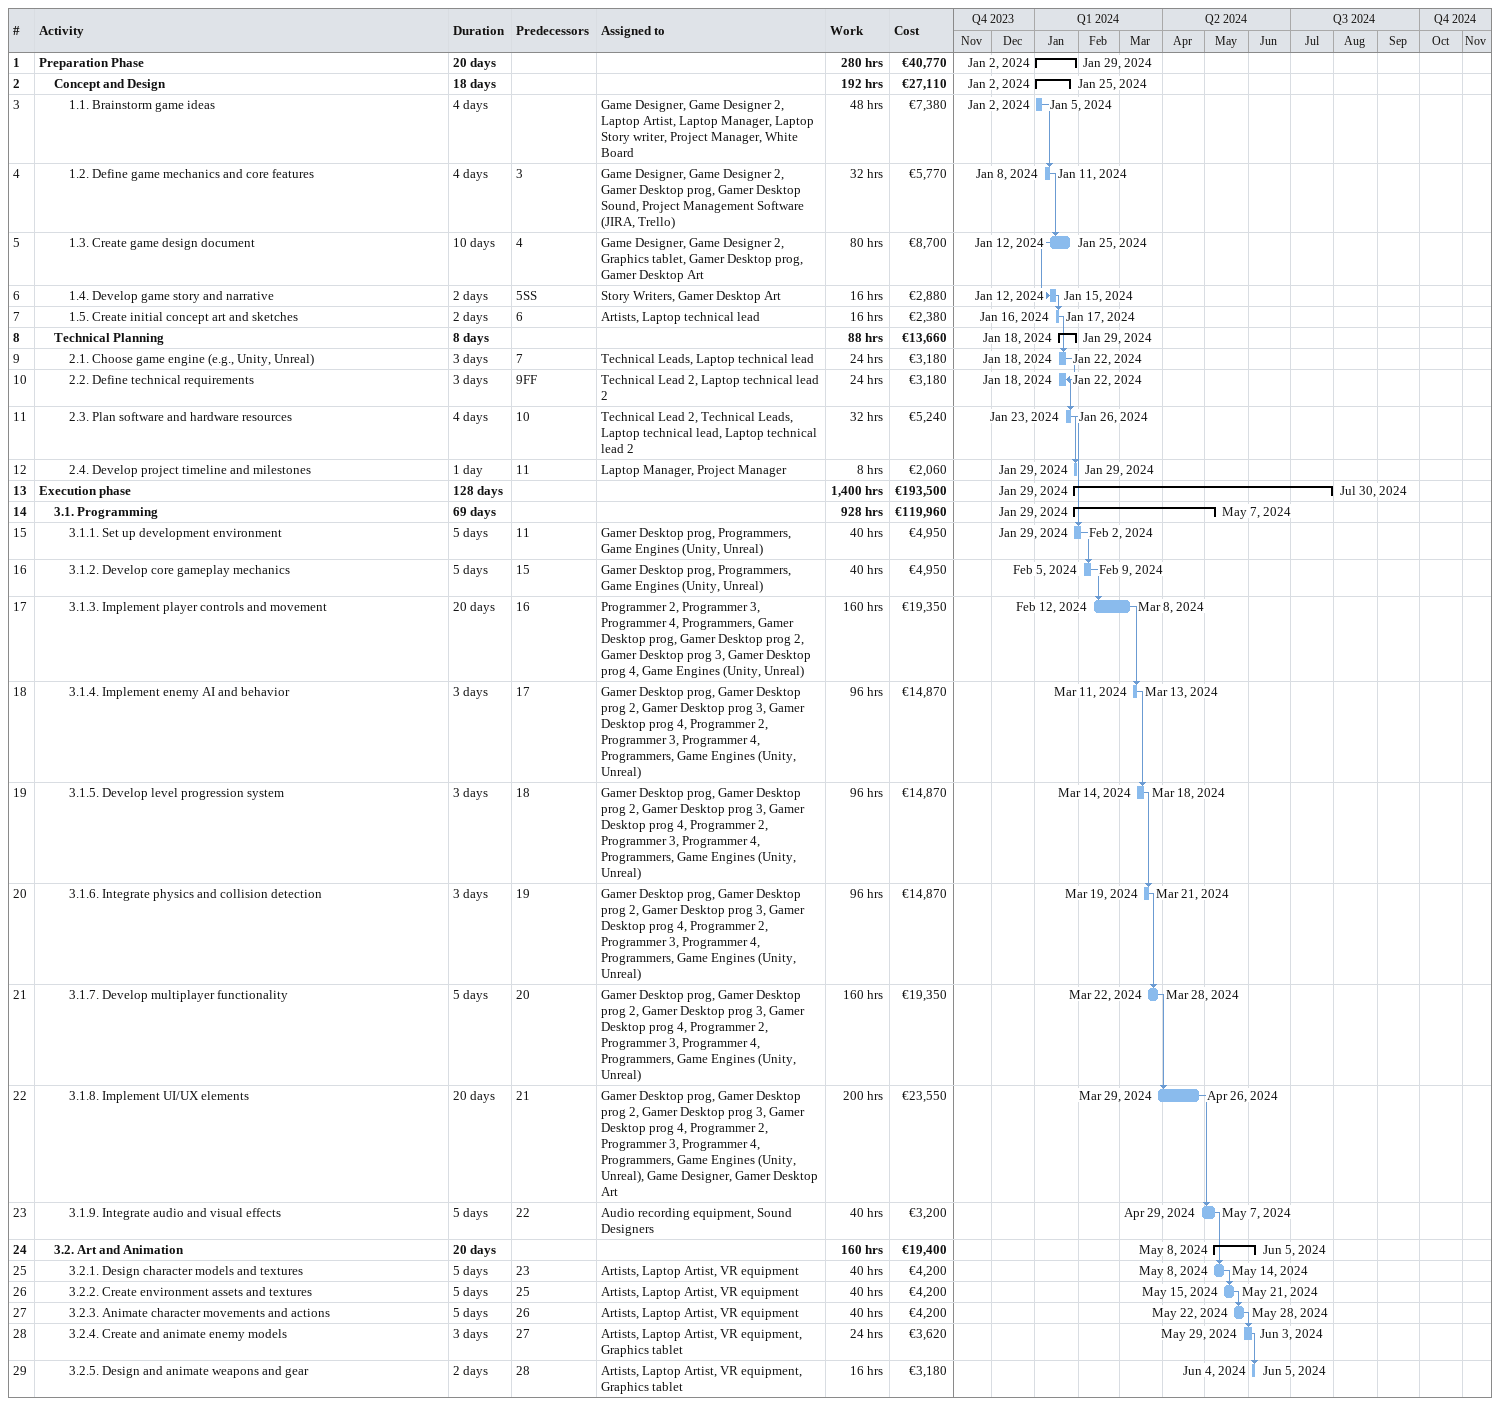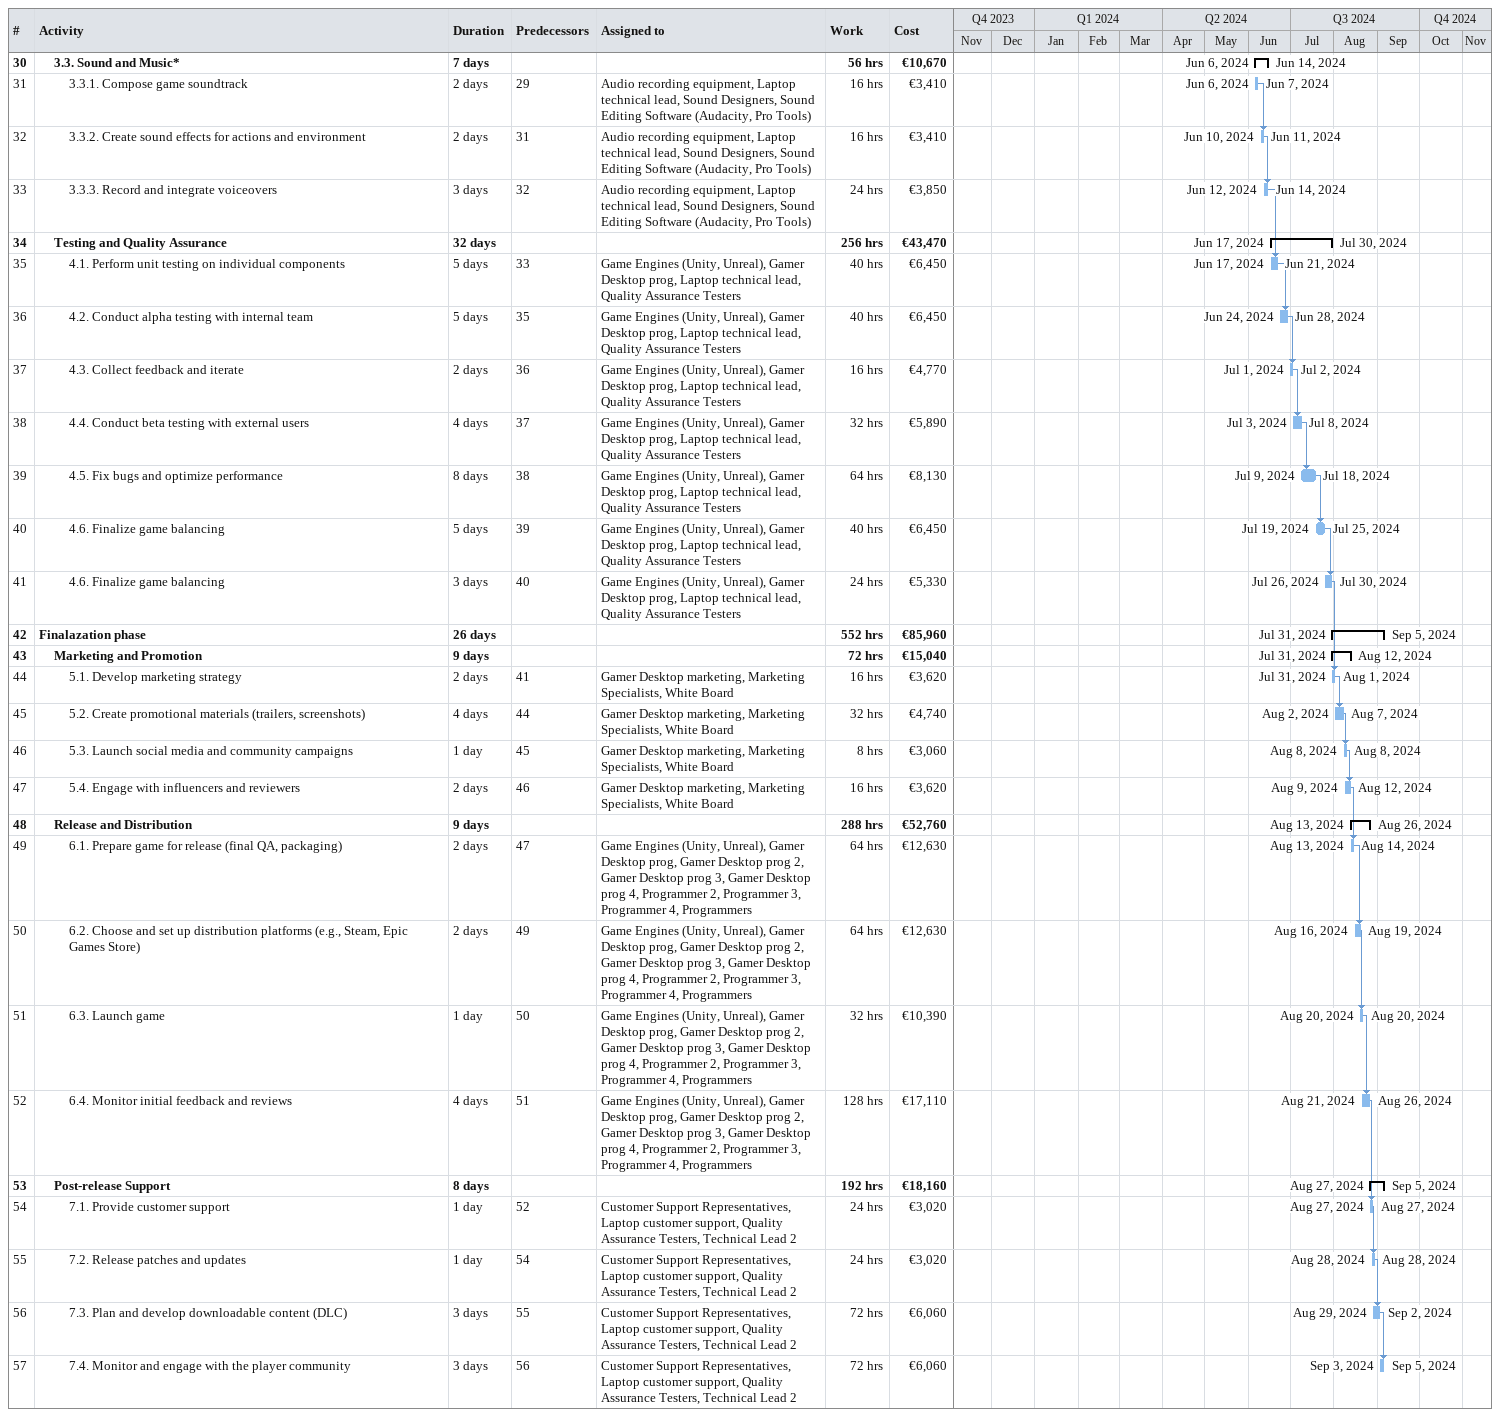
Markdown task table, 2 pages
| ID | Level | Task | Duration | Start | Finish | Predecessors | Resources | Work (h) | Cost (€) |
|---|---|---|---|---|---|---|---|---|---|
| 1 | 1 | **Preparation Phase** | 20d | 2024-01-02 | 2024-01-29 |  |  | 280 | 40770 |
| 2 | 2 | **Concept and Design** | 18d | 2024-01-02 | 2024-01-25 |  |  | 192 | 27110 |
| 3 | 3 | 1.1. Brainstorm game ideas | 4d | 2024-01-02 | 2024-01-05 |  | Game Designer, Game Designer 2, Laptop Artist, Laptop Manager, Laptop Story writer, Project Manager, White Board | 48 | 7380 |
| 4 | 3 | 1.2. Define game mechanics and core features | 4d | 2024-01-08 | 2024-01-11 | 3 | Game Designer, Game Designer 2, Gamer Desktop prog, Gamer Desktop Sound, Project Management Software (JIRA, Trello) | 32 | 5770 |
| 5 | 3 | 1.3. Create game design document | 10d | 2024-01-12 | 2024-01-25 | 4 | Game Designer, Game Designer 2, Graphics tablet, Gamer Desktop prog, Gamer Desktop Art | 80 | 8700 |
| 6 | 3 | 1.4. Develop game story and narrative | 2d | 2024-01-12 | 2024-01-15 | 5SS | Story Writers, Gamer Desktop Art | 16 | 2880 |
| 7 | 3 | 1.5. Create initial concept art and sketches | 2d | 2024-01-16 | 2024-01-17 | 6 | Artists, Laptop technical lead | 16 | 2380 |
| 8 | 2 | **Technical Planning** | 8d | 2024-01-18 | 2024-01-29 |  |  | 88 | 13660 |
| 9 | 3 | 2.1. Choose game engine (e.g., Unity, Unreal) | 3d | 2024-01-18 | 2024-01-22 | 7 | Technical Leads, Laptop technical lead | 24 | 3180 |
| 10 | 3 | 2.2. Define technical requirements | 3d | 2024-01-18 | 2024-01-22 | 9FF | Technical Lead 2, Laptop technical lead 2 | 24 | 3180 |
| 11 | 3 | 2.3. Plan software and hardware resources | 4d | 2024-01-23 | 2024-01-26 | 10 | Technical Lead 2, Technical Leads, Laptop technical lead, Laptop technical lead 2 | 32 | 5240 |
| 12 | 3 | 2.4. Develop project timeline and milestones | 1d | 2024-01-29 | 2024-01-29 | 11 | Laptop Manager, Project Manager | 8 | 2060 |
| 13 | 1 | **Execution phase** | 128d | 2024-01-29 | 2024-07-30 |  |  | 1400 | 193500 |
| 14 | 2 | **3.1. Programming** | 69d | 2024-01-29 | 2024-05-07 |  |  | 928 | 119960 |
| 15 | 3 | 3.1.1. Set up development environment | 5d | 2024-01-29 | 2024-02-02 | 11 | Gamer Desktop prog, Programmers, Game Engines (Unity, Unreal) | 40 | 4950 |
| 16 | 3 | 3.1.2. Develop core gameplay mechanics | 5d | 2024-02-05 | 2024-02-09 | 15 | Gamer Desktop prog, Programmers, Game Engines (Unity, Unreal) | 40 | 4950 |
| 17 | 3 | 3.1.3. Implement player controls and movement | 20d | 2024-02-12 | 2024-03-08 | 16 | Programmer 2, Programmer 3, Programmer 4, Programmers, Gamer Desktop prog, Gamer Desktop prog 2, Gamer Desktop prog 3, Gamer Desktop prog 4, Game Engines (Unity, Unreal) | 160 | 19350 |
| 18 | 3 | 3.1.4. Implement enemy AI and behavior | 3d | 2024-03-11 | 2024-03-13 | 17 | Gamer Desktop prog, Gamer Desktop prog 2, Gamer Desktop prog 3, Gamer Desktop prog 4, Programmer 2, Programmer 3, Programmer 4, Programmers, Game Engines (Unity, Unreal) | 96 | 14870 |
| 19 | 3 | 3.1.5. Develop level progression system | 3d | 2024-03-14 | 2024-03-18 | 18 | Gamer Desktop prog, Gamer Desktop prog 2, Gamer Desktop prog 3, Gamer Desktop prog 4, Programmer 2, Programmer 3, Programmer 4, Programmers, Game Engines (Unity, Unreal) | 96 | 14870 |
| 20 | 3 | 3.1.6. Integrate physics and collision detection | 3d | 2024-03-19 | 2024-03-21 | 19 | Gamer Desktop prog, Gamer Desktop prog 2, Gamer Desktop prog 3, Gamer Desktop prog 4, Programmer 2, Programmer 3, Programmer 4, Programmers, Game Engines (Unity, Unreal) | 96 | 14870 |
| 21 | 3 | 3.1.7. Develop multiplayer functionality | 5d | 2024-03-22 | 2024-03-28 | 20 | Gamer Desktop prog, Gamer Desktop prog 2, Gamer Desktop prog 3, Gamer Desktop prog 4, Programmer 2, Programmer 3, Programmer 4, Programmers, Game Engines (Unity, Unreal) | 160 | 19350 |
| 22 | 3 | 3.1.8. Implement UI/UX elements | 20d | 2024-03-29 | 2024-04-26 | 21 | Gamer Desktop prog, Gamer Desktop prog 2, Gamer Desktop prog 3, Gamer Desktop prog 4, Programmer 2, Programmer 3, Programmer 4, Programmers, Game Engines (Unity, Unreal), Game Designer, Gamer Desktop Art | 200 | 23550 |
| 23 | 3 | 3.1.9. Integrate audio and visual effects | 5d | 2024-04-29 | 2024-05-07 | 22 | Audio recording equipment, Sound Designers | 40 | 3200 |
| 24 | 2 | **3.2. Art and Animation** | 20d | 2024-05-08 | 2024-06-05 |  |  | 160 | 19400 |
| 25 | 3 | 3.2.1. Design character models and textures | 5d | 2024-05-08 | 2024-05-14 | 23 | Artists, Laptop Artist, VR equipment | 40 | 4200 |
| 26 | 3 | 3.2.2. Create environment assets and textures | 5d | 2024-05-15 | 2024-05-21 | 25 | Artists, Laptop Artist, VR equipment | 40 | 4200 |
| 27 | 3 | 3.2.3. Animate character movements and actions | 5d | 2024-05-22 | 2024-05-28 | 26 | Artists, Laptop Artist, VR equipment | 40 | 4200 |
| 28 | 3 | 3.2.4. Create and animate enemy models | 3d | 2024-05-29 | 2024-06-03 | 27 | Artists, Laptop Artist, VR equipment, Graphics tablet | 24 | 3620 |
| 29 | 3 | 3.2.5. Design and animate weapons and gear | 2d | 2024-06-04 | 2024-06-05 | 28 | Artists, Laptop Artist, VR equipment, Graphics tablet | 16 | 3180 |
| 30 | 2 | **3.3. Sound and Music*** | 7d | 2024-06-06 | 2024-06-14 |  |  | 56 | 10670 |
| 31 | 3 | 3.3.1. Compose game soundtrack | 2d | 2024-06-06 | 2024-06-07 | 29 | Audio recording equipment, Laptop technical lead, Sound Designers, Sound Editing Software (Audacity, Pro Tools) | 16 | 3410 |
| 32 | 3 | 3.3.2. Create sound effects for actions and environment | 2d | 2024-06-10 | 2024-06-11 | 31 | Audio recording equipment, Laptop technical lead, Sound Designers, Sound Editing Software (Audacity, Pro Tools) | 16 | 3410 |
| 33 | 3 | 3.3.3. Record and integrate voiceovers | 3d | 2024-06-12 | 2024-06-14 | 32 | Audio recording equipment, Laptop technical lead, Sound Designers, Sound Editing Software (Audacity, Pro Tools) | 24 | 3850 |
| 34 | 2 | **Testing and Quality Assurance** | 32d | 2024-06-17 | 2024-07-30 |  |  | 256 | 43470 |
| 35 | 3 | 4.1. Perform unit testing on individual components | 5d | 2024-06-17 | 2024-06-21 | 33 | Game Engines (Unity, Unreal), Gamer Desktop prog, Laptop technical lead, Quality Assurance Testers | 40 | 6450 |
| 36 | 3 | 4.2. Conduct alpha testing with internal team | 5d | 2024-06-24 | 2024-06-28 | 35 | Game Engines (Unity, Unreal), Gamer Desktop prog, Laptop technical lead, Quality Assurance Testers | 40 | 6450 |
| 37 | 3 | 4.3. Collect feedback and iterate | 2d | 2024-07-01 | 2024-07-02 | 36 | Game Engines (Unity, Unreal), Gamer Desktop prog, Laptop technical lead, Quality Assurance Testers | 16 | 4770 |
| 38 | 3 | 4.4. Conduct beta testing with external users | 4d | 2024-07-03 | 2024-07-08 | 37 | Game Engines (Unity, Unreal), Gamer Desktop prog, Laptop technical lead, Quality Assurance Testers | 32 | 5890 |
| 39 | 3 | 4.5. Fix bugs and optimize performance | 8d | 2024-07-09 | 2024-07-18 | 38 | Game Engines (Unity, Unreal), Gamer Desktop prog, Laptop technical lead, Quality Assurance Testers | 64 | 8130 |
| 40 | 3 | 4.6. Finalize game balancing | 5d | 2024-07-19 | 2024-07-25 | 39 | Game Engines (Unity, Unreal), Gamer Desktop prog, Laptop technical lead, Quality Assurance Testers | 40 | 6450 |
| 41 | 3 | 4.6. Finalize game balancing | 3d | 2024-07-26 | 2024-07-30 | 40 | Game Engines (Unity, Unreal), Gamer Desktop prog, Laptop technical lead, Quality Assurance Testers | 24 | 5330 |
| 42 | 1 | **Finalazation phase** | 26d | 2024-07-31 | 2024-09-05 |  |  | 552 | 85960 |
| 43 | 2 | **Marketing and Promotion** | 9d | 2024-07-31 | 2024-08-12 |  |  | 72 | 15040 |
| 44 | 3 | 5.1. Develop marketing strategy | 2d | 2024-07-31 | 2024-08-01 | 41 | Gamer Desktop marketing, Marketing Specialists, White Board | 16 | 3620 |
| 45 | 3 | 5.2. Create promotional materials (trailers, screenshots) | 4d | 2024-08-02 | 2024-08-07 | 44 | Gamer Desktop marketing, Marketing Specialists, White Board | 32 | 4740 |
| 46 | 3 | 5.3. Launch social media and community campaigns | 1d | 2024-08-08 | 2024-08-08 | 45 | Gamer Desktop marketing, Marketing Specialists, White Board | 8 | 3060 |
| 47 | 3 | 5.4. Engage with influencers and reviewers | 2d | 2024-08-09 | 2024-08-12 | 46 | Gamer Desktop marketing, Marketing Specialists, White Board | 16 | 3620 |
| 48 | 2 | **Release and Distribution** | 9d | 2024-08-13 | 2024-08-26 |  |  | 288 | 52760 |
| 49 | 3 | 6.1. Prepare game for release (final QA, packaging) | 2d | 2024-08-13 | 2024-08-14 | 47 | Game Engines (Unity, Unreal), Gamer Desktop prog, Gamer Desktop prog 2, Gamer Desktop prog 3, Gamer Desktop prog 4, Programmer 2, Programmer 3, Programmer 4, Programmers | 64 | 12630 |
| 50 | 3 | 6.2. Choose and set up distribution platforms (e.g., Steam, Epic Games Store) | 2d | 2024-08-16 | 2024-08-19 | 49 | Game Engines (Unity, Unreal), Gamer Desktop prog, Gamer Desktop prog 2, Gamer Desktop prog 3, Gamer Desktop prog 4, Programmer 2, Programmer 3, Programmer 4, Programmers | 64 | 12630 |
| 51 | 3 | 6.3. Launch game | 1d | 2024-08-20 | 2024-08-20 | 50 | Game Engines (Unity, Unreal), Gamer Desktop prog, Gamer Desktop prog 2, Gamer Desktop prog 3, Gamer Desktop prog 4, Programmer 2, Programmer 3, Programmer 4, Programmers | 32 | 10390 |
| 52 | 3 | 6.4. Monitor initial feedback and reviews | 4d | 2024-08-21 | 2024-08-26 | 51 | Game Engines (Unity, Unreal), Gamer Desktop prog, Gamer Desktop prog 2, Gamer Desktop prog 3, Gamer Desktop prog 4, Programmer 2, Programmer 3, Programmer 4, Programmers | 128 | 17110 |
| 53 | 2 | **Post-release Support** | 8d | 2024-08-27 | 2024-09-05 |  |  | 192 | 18160 |
| 54 | 3 | 7.1. Provide customer support | 1d | 2024-08-27 | 2024-08-27 | 52 | Customer Support Representatives, Laptop customer support, Quality Assurance Testers, Technical Lead 2 | 24 | 3020 |
| 55 | 3 | 7.2. Release patches and updates | 1d | 2024-08-28 | 2024-08-28 | 54 | Customer Support Representatives, Laptop customer support, Quality Assurance Testers, Technical Lead 2 | 24 | 3020 |
| 56 | 3 | 7.3. Plan and develop downloadable content (DLC) | 3d | 2024-08-29 | 2024-09-02 | 55 | Customer Support Representatives, Laptop customer support, Quality Assurance Testers, Technical Lead 2 | 72 | 6060 |
| 57 | 3 | 7.4. Monitor and engage with the player community | 3d | 2024-09-03 | 2024-09-05 | 56 | Customer Support Representatives, Laptop customer support, Quality Assurance Testers, Technical Lead 2 | 72 | 6060 |
